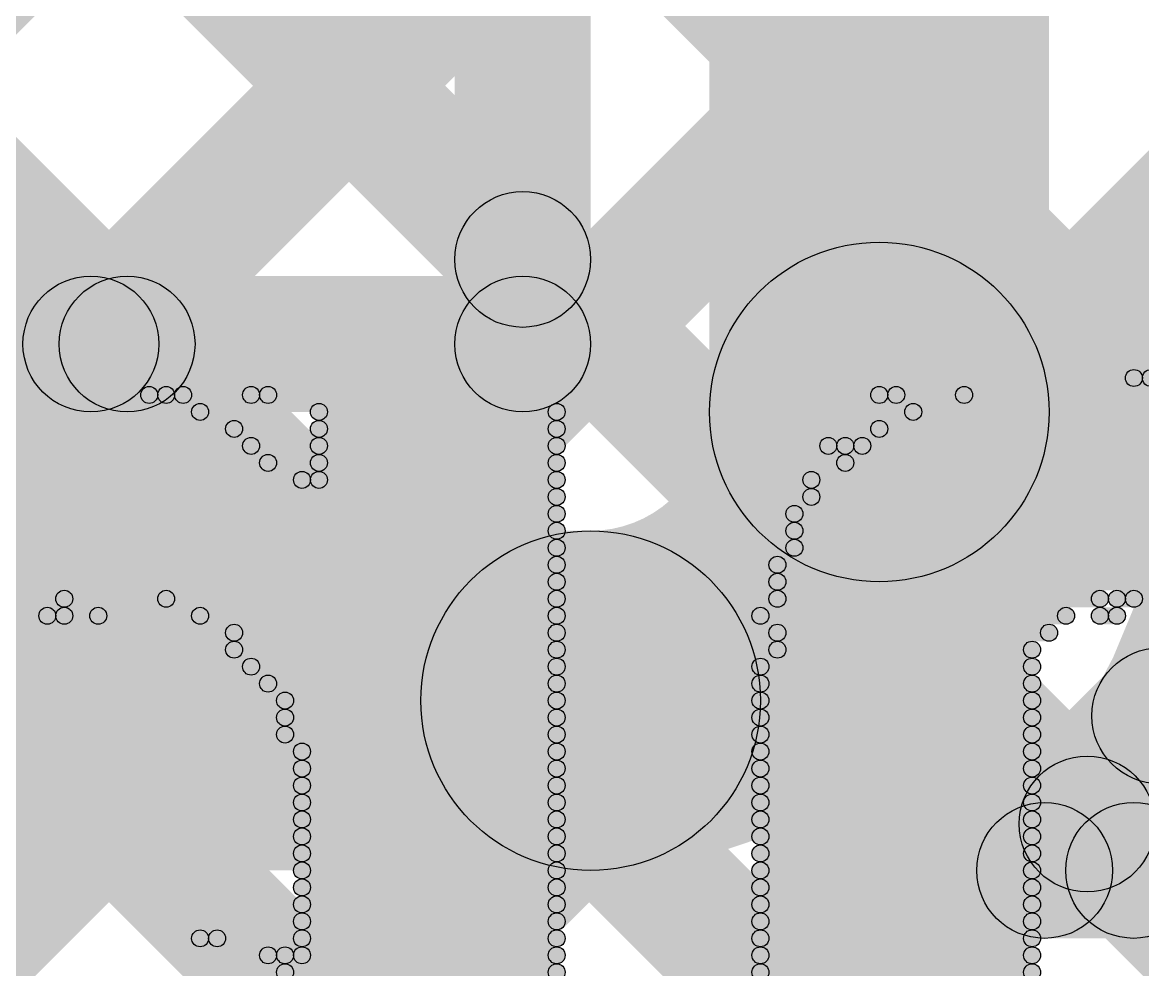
# Model space of a CAD drawing. Header units: millimetres. Extents: x 3.07 to 5.81, y 1.29 to 3.84.
# Drawn here: x 4.4355 to 4.5015, y 1.4612 to 1.5169 of the extents above; entities that cross this region are included whole.
import ezdxf

# ---------------------------------------------------------------- set-up
doc = ezdxf.new("R2010")
doc.units = ezdxf.units.MM
doc.header["$MEASUREMENT"] = 0
for name, color, linetype in [('BottomLayer', 5, 'Continuous'), ('BottomOverlay', 54, 'Continuous'), ('TopLayer', 1, 'Continuous')]:
    doc.layers.add(name, color=color, linetype=linetype)

msp = doc.modelspace()

# ---------------------------------------------------------------- hatches: boundary and pattern name
at = {"layer": 'BottomLayer'}
for points in [[(4.469, 1.498), (4.461, 1.498), (4.461, 2.797), (4.469, 2.797)], [(4.496, 1.494), (4.476, 1.494), (4.476, 2.797), (4.496, 2.797)], [(4.50535, 1.473275), (4.499693, 1.478932), (4.870172, 1.84941), (4.875828, 1.843753)], [(4.20587, 1.728172), (4.211527, 1.733828), (4.444527, 1.500828), (4.43887, 1.495172)], [(4.234154, 1.728172), (4.239811, 1.733828), (4.467828, 1.505811), (4.462172, 1.500154)], [(4.41411, 1.495172), (4.408453, 1.500828), (4.462172, 1.554547), (4.467828, 1.54889)], [(4.442394, 1.495172), (4.436737, 1.500828), (4.462172, 1.526263), (4.467828, 1.520606)], [(4.149, 1.494), (4.149, 1.502), (4.465, 1.502), (4.465, 1.494)], [(4.149, 1.467), (4.149, 1.487), (4.469, 1.487), (4.469, 1.467)], [(4.495417, 1.466909), (4.501074, 1.472565), (4.503811, 1.469828), (4.498154, 1.464172)], [(4.495739, 1.463), (4.495739, 1.471), (4.873, 1.471), (4.873, 1.463)]]:
    msp.add_hatch(color=5, dxfattribs=at).paths.add_polyline_path(points)
h = msp.add_hatch(color=5, dxfattribs=at)
edge = h.paths.add_edge_path()
edge.add_arc((4.465, 1.502983), 0.004, 0, 360)
h = msp.add_hatch(color=5, dxfattribs=at)
edge = h.paths.add_edge_path()
edge.add_arc((4.486, 1.494), 0.01, 0, 360)
h = msp.add_hatch(color=5, dxfattribs=at)
edge = h.paths.add_edge_path()
edge.add_arc((4.486, 1.494), 0.01, 0, 360)
h = msp.add_hatch(color=5, dxfattribs=at)
edge = h.paths.add_edge_path()
edge.add_arc((4.439565, 1.498), 0.004, 0, 360)
h = msp.add_hatch(color=5, dxfattribs=at)
edge = h.paths.add_edge_path()
edge.add_arc((4.441698, 1.498), 0.004, 0, 360)
h = msp.add_hatch(color=5, dxfattribs=at)
edge = h.paths.add_edge_path()
edge.add_arc((4.465, 1.498), 0.004, 0, 360)
h = msp.add_hatch(color=5, dxfattribs=at)
edge = h.paths.add_edge_path()
edge.add_arc((4.465, 1.498), 0.004, 0, 360)
h = msp.add_hatch(color=5, dxfattribs=at)
edge = h.paths.add_edge_path()
edge.add_arc((4.469, 1.477), 0.01, 0, 360)
h = msp.add_hatch(color=5, dxfattribs=at)
edge = h.paths.add_edge_path()
edge.add_arc((4.469, 1.477), 0.01, 0, 360)
h = msp.add_hatch(color=5, dxfattribs=at)
edge = h.paths.add_edge_path()
edge.add_arc((4.502522, 1.476104), 0.004, 0, 360)
h = msp.add_hatch(color=5, dxfattribs=at)
edge = h.paths.add_edge_path()
edge.add_arc((4.498246, 1.469737), 0.004, 0, 360)
h = msp.add_hatch(color=5, dxfattribs=at)
edge = h.paths.add_edge_path()
edge.add_arc((4.495739, 1.467), 0.004, 0, 360)
h = msp.add_hatch(color=5, dxfattribs=at)
edge = h.paths.add_edge_path()
edge.add_arc((4.495739, 1.467), 0.004, 0, 360)
h = msp.add_hatch(color=5, dxfattribs=at)
edge = h.paths.add_edge_path()
edge.add_arc((4.500983, 1.467), 0.004, 0, 360)
at = {"layer": 'BottomOverlay'}
h = msp.add_hatch(color=54, dxfattribs=at)
edge = h.paths.add_edge_path()
edge.add_arc((4.501, 1.496), 0.0005, 0, 360)
for points in [[(4.501, 1.4955), (4.501, 1.4965), (4.502, 1.4965), (4.502, 1.4955)], [(4.431, 1.4945), (4.431, 1.4955), (4.443, 1.4955), (4.443, 1.4945)], [(4.444, 1.4945), (4.444, 1.4955), (4.445, 1.4955), (4.445, 1.4945)], [(4.449, 1.4945), (4.449, 1.4955), (4.45, 1.4955), (4.45, 1.4945)], [(4.486, 1.4945), (4.486, 1.4955), (4.487, 1.4955), (4.487, 1.4945)], [(4.491, 1.4945), (4.491, 1.4955), (4.504, 1.4955), (4.504, 1.4945)], [(4.428, 1.4935), (4.428, 1.4945), (4.446, 1.4945), (4.446, 1.4935)], [(4.453, 1.4935), (4.453, 1.4945), (4.467, 1.4945), (4.467, 1.4935)], [(4.488, 1.4935), (4.488, 1.4945), (4.506, 1.4945), (4.506, 1.4935)], [(4.426, 1.4925), (4.426, 1.4935), (4.448, 1.4935), (4.448, 1.4925)], [(4.453, 1.4925), (4.453, 1.4935), (4.467, 1.4935), (4.467, 1.4925)], [(4.486, 1.4925), (4.486, 1.4935), (4.508, 1.4935), (4.508, 1.4925)], [(4.425, 1.4915), (4.425, 1.4925), (4.449, 1.4925), (4.449, 1.4915)], [(4.453, 1.4915), (4.453, 1.4925), (4.467, 1.4925), (4.467, 1.4915)], [(4.483, 1.4915), (4.483, 1.4925), (4.484, 1.4925), (4.484, 1.4915)], [(4.485, 1.4915), (4.485, 1.4925), (4.509, 1.4925), (4.509, 1.4915)], [(4.424, 1.4905), (4.424, 1.4915), (4.45, 1.4915), (4.45, 1.4905)], [(4.453, 1.4905), (4.453, 1.4915), (4.467, 1.4915), (4.467, 1.4905)], [(4.484, 1.4905), (4.484, 1.4915), (4.511, 1.4915), (4.511, 1.4905)], [(4.423, 1.4895), (4.423, 1.4905), (4.452, 1.4905), (4.452, 1.4895)], [(4.453, 1.4895), (4.453, 1.4905), (4.467, 1.4905), (4.467, 1.4895)], [(4.482, 1.4895), (4.482, 1.4905), (4.511, 1.4905), (4.511, 1.4895)], [(4.422, 1.4885), (4.422, 1.4895), (4.467, 1.4895), (4.467, 1.4885)], [(4.482, 1.4885), (4.482, 1.4895), (4.512, 1.4895), (4.512, 1.4885)], [(4.421, 1.4875), (4.421, 1.4885), (4.467, 1.4885), (4.467, 1.4875)], [(4.481, 1.4875), (4.481, 1.4885), (4.558, 1.4885), (4.558, 1.4875)], [(4.42, 1.4865), (4.42, 1.4875), (4.467, 1.4875), (4.467, 1.4865)], [(4.481, 1.4865), (4.481, 1.4875), (4.558, 1.4875), (4.558, 1.4865)], [(4.419, 1.4855), (4.419, 1.4865), (4.467, 1.4865), (4.467, 1.4855)], [(4.481, 1.4855), (4.481, 1.4865), (4.558, 1.4865), (4.558, 1.4855)], [(4.419, 1.4845), (4.419, 1.4855), (4.467, 1.4855), (4.467, 1.4845)], [(4.48, 1.4845), (4.48, 1.4855), (4.558, 1.4855), (4.558, 1.4845)], [(4.418, 1.4835), (4.418, 1.4845), (4.467, 1.4845), (4.467, 1.4835)], [(4.48, 1.4835), (4.48, 1.4845), (4.558, 1.4845), (4.558, 1.4835)], [(4.418, 1.4825), (4.418, 1.4835), (4.438, 1.4835), (4.438, 1.4825)], [(4.444, 1.4825), (4.444, 1.4835), (4.467, 1.4835), (4.467, 1.4825)], [(4.48, 1.4825), (4.48, 1.4835), (4.499, 1.4835), (4.499, 1.4825)], [(4.5, 1.4825), (4.5, 1.4835), (4.501, 1.4835), (4.501, 1.4825)], [(4.417, 1.4815), (4.417, 1.4825), (4.437, 1.4825), (4.437, 1.4815)], [(4.438, 1.4815), (4.438, 1.4825), (4.44, 1.4825), (4.44, 1.4815)], [(4.446, 1.4815), (4.446, 1.4825), (4.467, 1.4825), (4.467, 1.4815)], [(4.479, 1.4815), (4.479, 1.4825), (4.497, 1.4825), (4.497, 1.4815)], [(4.499, 1.4815), (4.499, 1.4825), (4.5, 1.4825), (4.5, 1.4815)], [(4.448, 1.4805), (4.448, 1.4815), (4.467, 1.4815), (4.467, 1.4805)], [(4.48, 1.4805), (4.48, 1.4815), (4.496, 1.4815), (4.496, 1.4805)], [(4.448, 1.4795), (4.448, 1.4805), (4.467, 1.4805), (4.467, 1.4795)], [(4.48, 1.4795), (4.48, 1.4805), (4.495, 1.4805), (4.495, 1.4795)], [(4.449, 1.4785), (4.449, 1.4795), (4.467, 1.4795), (4.467, 1.4785)], [(4.479, 1.4785), (4.479, 1.4795), (4.495, 1.4795), (4.495, 1.4785)], [(4.45, 1.4775), (4.45, 1.4785), (4.467, 1.4785), (4.467, 1.4775)], [(4.479, 1.4775), (4.479, 1.4785), (4.495, 1.4785), (4.495, 1.4775)], [(4.451, 1.4765), (4.451, 1.4775), (4.467, 1.4775), (4.467, 1.4765)], [(4.479, 1.4765), (4.479, 1.4775), (4.495, 1.4775), (4.495, 1.4765)], [(4.451, 1.4755), (4.451, 1.4765), (4.467, 1.4765), (4.467, 1.4755)], [(4.479, 1.4755), (4.479, 1.4765), (4.495, 1.4765), (4.495, 1.4755)], [(4.451, 1.4745), (4.451, 1.4755), (4.467, 1.4755), (4.467, 1.4745)], [(4.479, 1.4745), (4.479, 1.4755), (4.495, 1.4755), (4.495, 1.4745)], [(4.452, 1.4735), (4.452, 1.4745), (4.467, 1.4745), (4.467, 1.4735)], [(4.479, 1.4735), (4.479, 1.4745), (4.495, 1.4745), (4.495, 1.4735)], [(4.452, 1.4725), (4.452, 1.4735), (4.467, 1.4735), (4.467, 1.4725)], [(4.479, 1.4725), (4.479, 1.4735), (4.495, 1.4735), (4.495, 1.4725)], [(4.452, 1.4715), (4.452, 1.4725), (4.467, 1.4725), (4.467, 1.4715)], [(4.479, 1.4715), (4.479, 1.4725), (4.495, 1.4725), (4.495, 1.4715)], [(4.452, 1.4705), (4.452, 1.4715), (4.467, 1.4715), (4.467, 1.4705)], [(4.479, 1.4705), (4.479, 1.4715), (4.495, 1.4715), (4.495, 1.4705)], [(4.452, 1.4695), (4.452, 1.4705), (4.467, 1.4705), (4.467, 1.4695)], [(4.479, 1.4695), (4.479, 1.4705), (4.495, 1.4705), (4.495, 1.4695)], [(4.452, 1.4685), (4.452, 1.4695), (4.467, 1.4695), (4.467, 1.4685)], [(4.479, 1.4685), (4.479, 1.4695), (4.495, 1.4695), (4.495, 1.4685)], [(4.452, 1.4675), (4.452, 1.4685), (4.467, 1.4685), (4.467, 1.4675)], [(4.479, 1.4675), (4.479, 1.4685), (4.495, 1.4685), (4.495, 1.4675)], [(4.452, 1.4665), (4.452, 1.4675), (4.467, 1.4675), (4.467, 1.4665)], [(4.479, 1.4665), (4.479, 1.4675), (4.495, 1.4675), (4.495, 1.4665)], [(4.452, 1.4655), (4.452, 1.4665), (4.467, 1.4665), (4.467, 1.4655)], [(4.479, 1.4655), (4.479, 1.4665), (4.495, 1.4665), (4.495, 1.4655)], [(4.452, 1.4645), (4.452, 1.4655), (4.467, 1.4655), (4.467, 1.4645)], [(4.479, 1.4645), (4.479, 1.4655), (4.495, 1.4655), (4.495, 1.4645)], [(4.452, 1.4635), (4.452, 1.4645), (4.467, 1.4645), (4.467, 1.4635)], [(4.479, 1.4635), (4.479, 1.4645), (4.495, 1.4645), (4.495, 1.4635)], [(4.446, 1.4625), (4.446, 1.4635), (4.447, 1.4635), (4.447, 1.4625)], [(4.452, 1.4625), (4.452, 1.4635), (4.467, 1.4635), (4.467, 1.4625)], [(4.479, 1.4625), (4.479, 1.4635), (4.495, 1.4635), (4.495, 1.4625)], [(4.45, 1.4615), (4.45, 1.4625), (4.451, 1.4625), (4.451, 1.4615)], [(4.452, 1.4615), (4.452, 1.4625), (4.467, 1.4625), (4.467, 1.4615)], [(4.479, 1.4615), (4.479, 1.4625), (4.495, 1.4625), (4.495, 1.4615)], [(4.451, 1.4605), (4.451, 1.4615), (4.467, 1.4615), (4.467, 1.4605)], [(4.479, 1.4605), (4.479, 1.4615), (4.495, 1.4615), (4.495, 1.4605)]]:
    msp.add_hatch(color=54, dxfattribs=at).paths.add_polyline_path(points)
h = msp.add_hatch(color=54, dxfattribs=at)
edge = h.paths.add_edge_path()
edge.add_arc((4.502, 1.496), 0.0005, 0, 360)
h = msp.add_hatch(color=54, dxfattribs=at)
edge = h.paths.add_edge_path()
edge.add_arc((4.443, 1.495), 0.0005, 0, 360)
h = msp.add_hatch(color=54, dxfattribs=at)
edge = h.paths.add_edge_path()
edge.add_arc((4.444, 1.495), 0.0005, 0, 360)
h = msp.add_hatch(color=54, dxfattribs=at)
edge = h.paths.add_edge_path()
edge.add_arc((4.445, 1.495), 0.0005, 0, 360)
h = msp.add_hatch(color=54, dxfattribs=at)
edge = h.paths.add_edge_path()
edge.add_arc((4.449, 1.495), 0.0005, 0, 360)
h = msp.add_hatch(color=54, dxfattribs=at)
edge = h.paths.add_edge_path()
edge.add_arc((4.45, 1.495), 0.0005, 0, 360)
h = msp.add_hatch(color=54, dxfattribs=at)
edge = h.paths.add_edge_path()
edge.add_arc((4.486, 1.495), 0.0005, 0, 360)
h = msp.add_hatch(color=54, dxfattribs=at)
edge = h.paths.add_edge_path()
edge.add_arc((4.487, 1.495), 0.0005, 0, 360)
h = msp.add_hatch(color=54, dxfattribs=at)
edge = h.paths.add_edge_path()
edge.add_arc((4.491, 1.495), 0.0005, 0, 360)
h = msp.add_hatch(color=54, dxfattribs=at)
edge = h.paths.add_edge_path()
edge.add_arc((4.446, 1.494), 0.0005, 0, 360)
h = msp.add_hatch(color=54, dxfattribs=at)
edge = h.paths.add_edge_path()
edge.add_arc((4.453, 1.494), 0.0005, 0, 360)
h = msp.add_hatch(color=54, dxfattribs=at)
edge = h.paths.add_edge_path()
edge.add_arc((4.467, 1.494), 0.0005, 0, 360)
h = msp.add_hatch(color=54, dxfattribs=at)
edge = h.paths.add_edge_path()
edge.add_arc((4.488, 1.494), 0.0005, 0, 360)
h = msp.add_hatch(color=54, dxfattribs=at)
edge = h.paths.add_edge_path()
edge.add_arc((4.448, 1.493), 0.0005, 0, 360)
h = msp.add_hatch(color=54, dxfattribs=at)
edge = h.paths.add_edge_path()
edge.add_arc((4.453, 1.493), 0.0005, 0, 360)
h = msp.add_hatch(color=54, dxfattribs=at)
edge = h.paths.add_edge_path()
edge.add_arc((4.467, 1.493), 0.0005, 0, 360)
h = msp.add_hatch(color=54, dxfattribs=at)
edge = h.paths.add_edge_path()
edge.add_arc((4.486, 1.493), 0.0005, 0, 360)
h = msp.add_hatch(color=54, dxfattribs=at)
edge = h.paths.add_edge_path()
edge.add_arc((4.449, 1.492), 0.0005, 0, 360)
h = msp.add_hatch(color=54, dxfattribs=at)
edge = h.paths.add_edge_path()
edge.add_arc((4.453, 1.492), 0.0005, 0, 360)
h = msp.add_hatch(color=54, dxfattribs=at)
edge = h.paths.add_edge_path()
edge.add_arc((4.467, 1.492), 0.0005, 0, 360)
h = msp.add_hatch(color=54, dxfattribs=at)
edge = h.paths.add_edge_path()
edge.add_arc((4.483, 1.492), 0.0005, 0, 360)
h = msp.add_hatch(color=54, dxfattribs=at)
edge = h.paths.add_edge_path()
edge.add_arc((4.484, 1.492), 0.0005, 0, 360)
h = msp.add_hatch(color=54, dxfattribs=at)
edge = h.paths.add_edge_path()
edge.add_arc((4.485, 1.492), 0.0005, 0, 360)
h = msp.add_hatch(color=54, dxfattribs=at)
edge = h.paths.add_edge_path()
edge.add_arc((4.45, 1.491), 0.0005, 0, 360)
h = msp.add_hatch(color=54, dxfattribs=at)
edge = h.paths.add_edge_path()
edge.add_arc((4.453, 1.491), 0.0005, 0, 360)
h = msp.add_hatch(color=54, dxfattribs=at)
edge = h.paths.add_edge_path()
edge.add_arc((4.467, 1.491), 0.0005, 0, 360)
h = msp.add_hatch(color=54, dxfattribs=at)
edge = h.paths.add_edge_path()
edge.add_arc((4.484, 1.491), 0.0005, 0, 360)
h = msp.add_hatch(color=54, dxfattribs=at)
edge = h.paths.add_edge_path()
edge.add_arc((4.452, 1.49), 0.0005, 0, 360)
h = msp.add_hatch(color=54, dxfattribs=at)
edge = h.paths.add_edge_path()
edge.add_arc((4.453, 1.49), 0.0005, 0, 360)
h = msp.add_hatch(color=54, dxfattribs=at)
edge = h.paths.add_edge_path()
edge.add_arc((4.467, 1.49), 0.0005, 0, 360)
h = msp.add_hatch(color=54, dxfattribs=at)
edge = h.paths.add_edge_path()
edge.add_arc((4.482, 1.49), 0.0005, 0, 360)
h = msp.add_hatch(color=54, dxfattribs=at)
edge = h.paths.add_edge_path()
edge.add_arc((4.467, 1.489), 0.0005, 0, 360)
h = msp.add_hatch(color=54, dxfattribs=at)
edge = h.paths.add_edge_path()
edge.add_arc((4.482, 1.489), 0.0005, 0, 360)
h = msp.add_hatch(color=54, dxfattribs=at)
edge = h.paths.add_edge_path()
edge.add_arc((4.467, 1.488), 0.0005, 0, 360)
h = msp.add_hatch(color=54, dxfattribs=at)
edge = h.paths.add_edge_path()
edge.add_arc((4.481, 1.488), 0.0005, 0, 360)
h = msp.add_hatch(color=54, dxfattribs=at)
edge = h.paths.add_edge_path()
edge.add_arc((4.467, 1.487), 0.0005, 0, 360)
h = msp.add_hatch(color=54, dxfattribs=at)
edge = h.paths.add_edge_path()
edge.add_arc((4.481, 1.487), 0.0005, 0, 360)
h = msp.add_hatch(color=54, dxfattribs=at)
edge = h.paths.add_edge_path()
edge.add_arc((4.467, 1.486), 0.0005, 0, 360)
h = msp.add_hatch(color=54, dxfattribs=at)
edge = h.paths.add_edge_path()
edge.add_arc((4.481, 1.486), 0.0005, 0, 360)
h = msp.add_hatch(color=54, dxfattribs=at)
edge = h.paths.add_edge_path()
edge.add_arc((4.467, 1.485), 0.0005, 0, 360)
h = msp.add_hatch(color=54, dxfattribs=at)
edge = h.paths.add_edge_path()
edge.add_arc((4.48, 1.485), 0.0005, 0, 360)
h = msp.add_hatch(color=54, dxfattribs=at)
edge = h.paths.add_edge_path()
edge.add_arc((4.467, 1.484), 0.0005, 0, 360)
h = msp.add_hatch(color=54, dxfattribs=at)
edge = h.paths.add_edge_path()
edge.add_arc((4.48, 1.484), 0.0005, 0, 360)
h = msp.add_hatch(color=54, dxfattribs=at)
edge = h.paths.add_edge_path()
edge.add_arc((4.438, 1.483), 0.0005, 0, 360)
h = msp.add_hatch(color=54, dxfattribs=at)
edge = h.paths.add_edge_path()
edge.add_arc((4.444, 1.483), 0.0005, 0, 360)
h = msp.add_hatch(color=54, dxfattribs=at)
edge = h.paths.add_edge_path()
edge.add_arc((4.467, 1.483), 0.0005, 0, 360)
h = msp.add_hatch(color=54, dxfattribs=at)
edge = h.paths.add_edge_path()
edge.add_arc((4.48, 1.483), 0.0005, 0, 360)
h = msp.add_hatch(color=54, dxfattribs=at)
edge = h.paths.add_edge_path()
edge.add_arc((4.499, 1.483), 0.0005, 0, 360)
h = msp.add_hatch(color=54, dxfattribs=at)
edge = h.paths.add_edge_path()
edge.add_arc((4.5, 1.483), 0.0005, 0, 360)
h = msp.add_hatch(color=54, dxfattribs=at)
edge = h.paths.add_edge_path()
edge.add_arc((4.501, 1.483), 0.0005, 0, 360)
h = msp.add_hatch(color=54, dxfattribs=at)
edge = h.paths.add_edge_path()
edge.add_arc((4.437, 1.482), 0.0005, 0, 360)
h = msp.add_hatch(color=54, dxfattribs=at)
edge = h.paths.add_edge_path()
edge.add_arc((4.438, 1.482), 0.0005, 0, 360)
h = msp.add_hatch(color=54, dxfattribs=at)
edge = h.paths.add_edge_path()
edge.add_arc((4.44, 1.482), 0.0005, 0, 360)
h = msp.add_hatch(color=54, dxfattribs=at)
edge = h.paths.add_edge_path()
edge.add_arc((4.446, 1.482), 0.0005, 0, 360)
h = msp.add_hatch(color=54, dxfattribs=at)
edge = h.paths.add_edge_path()
edge.add_arc((4.467, 1.482), 0.0005, 0, 360)
h = msp.add_hatch(color=54, dxfattribs=at)
edge = h.paths.add_edge_path()
edge.add_arc((4.479, 1.482), 0.0005, 0, 360)
h = msp.add_hatch(color=54, dxfattribs=at)
edge = h.paths.add_edge_path()
edge.add_arc((4.497, 1.482), 0.0005, 0, 360)
h = msp.add_hatch(color=54, dxfattribs=at)
edge = h.paths.add_edge_path()
edge.add_arc((4.499, 1.482), 0.0005, 0, 360)
h = msp.add_hatch(color=54, dxfattribs=at)
edge = h.paths.add_edge_path()
edge.add_arc((4.5, 1.482), 0.0005, 0, 360)
h = msp.add_hatch(color=54, dxfattribs=at)
edge = h.paths.add_edge_path()
edge.add_arc((4.448, 1.481), 0.0005, 0, 360)
h = msp.add_hatch(color=54, dxfattribs=at)
edge = h.paths.add_edge_path()
edge.add_arc((4.467, 1.481), 0.0005, 0, 360)
h = msp.add_hatch(color=54, dxfattribs=at)
edge = h.paths.add_edge_path()
edge.add_arc((4.48, 1.481), 0.0005, 0, 360)
h = msp.add_hatch(color=54, dxfattribs=at)
edge = h.paths.add_edge_path()
edge.add_arc((4.496, 1.481), 0.0005, 0, 360)
h = msp.add_hatch(color=54, dxfattribs=at)
edge = h.paths.add_edge_path()
edge.add_arc((4.448, 1.48), 0.0005, 0, 360)
h = msp.add_hatch(color=54, dxfattribs=at)
edge = h.paths.add_edge_path()
edge.add_arc((4.467, 1.48), 0.0005, 0, 360)
h = msp.add_hatch(color=54, dxfattribs=at)
edge = h.paths.add_edge_path()
edge.add_arc((4.48, 1.48), 0.0005, 0, 360)
h = msp.add_hatch(color=54, dxfattribs=at)
edge = h.paths.add_edge_path()
edge.add_arc((4.495, 1.48), 0.0005, 0, 360)
h = msp.add_hatch(color=54, dxfattribs=at)
edge = h.paths.add_edge_path()
edge.add_arc((4.449, 1.479), 0.0005, 0, 360)
h = msp.add_hatch(color=54, dxfattribs=at)
edge = h.paths.add_edge_path()
edge.add_arc((4.467, 1.479), 0.0005, 0, 360)
h = msp.add_hatch(color=54, dxfattribs=at)
edge = h.paths.add_edge_path()
edge.add_arc((4.479, 1.479), 0.0005, 0, 360)
h = msp.add_hatch(color=54, dxfattribs=at)
edge = h.paths.add_edge_path()
edge.add_arc((4.495, 1.479), 0.0005, 0, 360)
h = msp.add_hatch(color=54, dxfattribs=at)
edge = h.paths.add_edge_path()
edge.add_arc((4.45, 1.478), 0.0005, 0, 360)
h = msp.add_hatch(color=54, dxfattribs=at)
edge = h.paths.add_edge_path()
edge.add_arc((4.467, 1.478), 0.0005, 0, 360)
h = msp.add_hatch(color=54, dxfattribs=at)
edge = h.paths.add_edge_path()
edge.add_arc((4.479, 1.478), 0.0005, 0, 360)
h = msp.add_hatch(color=54, dxfattribs=at)
edge = h.paths.add_edge_path()
edge.add_arc((4.495, 1.478), 0.0005, 0, 360)
h = msp.add_hatch(color=54, dxfattribs=at)
edge = h.paths.add_edge_path()
edge.add_arc((4.451, 1.477), 0.0005, 0, 360)
h = msp.add_hatch(color=54, dxfattribs=at)
edge = h.paths.add_edge_path()
edge.add_arc((4.467, 1.477), 0.0005, 0, 360)
h = msp.add_hatch(color=54, dxfattribs=at)
edge = h.paths.add_edge_path()
edge.add_arc((4.479, 1.477), 0.0005, 0, 360)
h = msp.add_hatch(color=54, dxfattribs=at)
edge = h.paths.add_edge_path()
edge.add_arc((4.495, 1.477), 0.0005, 0, 360)
h = msp.add_hatch(color=54, dxfattribs=at)
edge = h.paths.add_edge_path()
edge.add_arc((4.451, 1.476), 0.0005, 0, 360)
h = msp.add_hatch(color=54, dxfattribs=at)
edge = h.paths.add_edge_path()
edge.add_arc((4.467, 1.476), 0.0005, 0, 360)
h = msp.add_hatch(color=54, dxfattribs=at)
edge = h.paths.add_edge_path()
edge.add_arc((4.479, 1.476), 0.0005, 0, 360)
h = msp.add_hatch(color=54, dxfattribs=at)
edge = h.paths.add_edge_path()
edge.add_arc((4.495, 1.476), 0.0005, 0, 360)
h = msp.add_hatch(color=54, dxfattribs=at)
edge = h.paths.add_edge_path()
edge.add_arc((4.451, 1.475), 0.0005, 0, 360)
h = msp.add_hatch(color=54, dxfattribs=at)
edge = h.paths.add_edge_path()
edge.add_arc((4.467, 1.475), 0.0005, 0, 360)
h = msp.add_hatch(color=54, dxfattribs=at)
edge = h.paths.add_edge_path()
edge.add_arc((4.479, 1.475), 0.0005, 0, 360)
h = msp.add_hatch(color=54, dxfattribs=at)
edge = h.paths.add_edge_path()
edge.add_arc((4.495, 1.475), 0.0005, 0, 360)
h = msp.add_hatch(color=54, dxfattribs=at)
edge = h.paths.add_edge_path()
edge.add_arc((4.452, 1.474), 0.0005, 0, 360)
h = msp.add_hatch(color=54, dxfattribs=at)
edge = h.paths.add_edge_path()
edge.add_arc((4.467, 1.474), 0.0005, 0, 360)
h = msp.add_hatch(color=54, dxfattribs=at)
edge = h.paths.add_edge_path()
edge.add_arc((4.479, 1.474), 0.0005, 0, 360)
h = msp.add_hatch(color=54, dxfattribs=at)
edge = h.paths.add_edge_path()
edge.add_arc((4.495, 1.474), 0.0005, 0, 360)
h = msp.add_hatch(color=54, dxfattribs=at)
edge = h.paths.add_edge_path()
edge.add_arc((4.452, 1.473), 0.0005, 0, 360)
h = msp.add_hatch(color=54, dxfattribs=at)
edge = h.paths.add_edge_path()
edge.add_arc((4.467, 1.473), 0.0005, 0, 360)
h = msp.add_hatch(color=54, dxfattribs=at)
edge = h.paths.add_edge_path()
edge.add_arc((4.479, 1.473), 0.0005, 0, 360)
h = msp.add_hatch(color=54, dxfattribs=at)
edge = h.paths.add_edge_path()
edge.add_arc((4.495, 1.473), 0.0005, 0, 360)
h = msp.add_hatch(color=54, dxfattribs=at)
edge = h.paths.add_edge_path()
edge.add_arc((4.452, 1.472), 0.0005, 0, 360)
h = msp.add_hatch(color=54, dxfattribs=at)
edge = h.paths.add_edge_path()
edge.add_arc((4.467, 1.472), 0.0005, 0, 360)
h = msp.add_hatch(color=54, dxfattribs=at)
edge = h.paths.add_edge_path()
edge.add_arc((4.479, 1.472), 0.0005, 0, 360)
h = msp.add_hatch(color=54, dxfattribs=at)
edge = h.paths.add_edge_path()
edge.add_arc((4.495, 1.472), 0.0005, 0, 360)
h = msp.add_hatch(color=54, dxfattribs=at)
edge = h.paths.add_edge_path()
edge.add_arc((4.452, 1.471), 0.0005, 0, 360)
h = msp.add_hatch(color=54, dxfattribs=at)
edge = h.paths.add_edge_path()
edge.add_arc((4.467, 1.471), 0.0005, 0, 360)
h = msp.add_hatch(color=54, dxfattribs=at)
edge = h.paths.add_edge_path()
edge.add_arc((4.479, 1.471), 0.0005, 0, 360)
h = msp.add_hatch(color=54, dxfattribs=at)
edge = h.paths.add_edge_path()
edge.add_arc((4.495, 1.471), 0.0005, 0, 360)
h = msp.add_hatch(color=54, dxfattribs=at)
edge = h.paths.add_edge_path()
edge.add_arc((4.452, 1.47), 0.0005, 0, 360)
h = msp.add_hatch(color=54, dxfattribs=at)
edge = h.paths.add_edge_path()
edge.add_arc((4.467, 1.47), 0.0005, 0, 360)
h = msp.add_hatch(color=54, dxfattribs=at)
edge = h.paths.add_edge_path()
edge.add_arc((4.479, 1.47), 0.0005, 0, 360)
h = msp.add_hatch(color=54, dxfattribs=at)
edge = h.paths.add_edge_path()
edge.add_arc((4.495, 1.47), 0.0005, 0, 360)
h = msp.add_hatch(color=54, dxfattribs=at)
edge = h.paths.add_edge_path()
edge.add_arc((4.452, 1.469), 0.0005, 0, 360)
h = msp.add_hatch(color=54, dxfattribs=at)
edge = h.paths.add_edge_path()
edge.add_arc((4.467, 1.469), 0.0005, 0, 360)
h = msp.add_hatch(color=54, dxfattribs=at)
edge = h.paths.add_edge_path()
edge.add_arc((4.479, 1.469), 0.0005, 0, 360)
h = msp.add_hatch(color=54, dxfattribs=at)
edge = h.paths.add_edge_path()
edge.add_arc((4.495, 1.469), 0.0005, 0, 360)
h = msp.add_hatch(color=54, dxfattribs=at)
edge = h.paths.add_edge_path()
edge.add_arc((4.452, 1.468), 0.0005, 0, 360)
h = msp.add_hatch(color=54, dxfattribs=at)
edge = h.paths.add_edge_path()
edge.add_arc((4.467, 1.468), 0.0005, 0, 360)
h = msp.add_hatch(color=54, dxfattribs=at)
edge = h.paths.add_edge_path()
edge.add_arc((4.479, 1.468), 0.0005, 0, 360)
h = msp.add_hatch(color=54, dxfattribs=at)
edge = h.paths.add_edge_path()
edge.add_arc((4.495, 1.468), 0.0005, 0, 360)
h = msp.add_hatch(color=54, dxfattribs=at)
edge = h.paths.add_edge_path()
edge.add_arc((4.452, 1.467), 0.0005, 0, 360)
h = msp.add_hatch(color=54, dxfattribs=at)
edge = h.paths.add_edge_path()
edge.add_arc((4.467, 1.467), 0.0005, 0, 360)
h = msp.add_hatch(color=54, dxfattribs=at)
edge = h.paths.add_edge_path()
edge.add_arc((4.479, 1.467), 0.0005, 0, 360)
h = msp.add_hatch(color=54, dxfattribs=at)
edge = h.paths.add_edge_path()
edge.add_arc((4.495, 1.467), 0.0005, 0, 360)
h = msp.add_hatch(color=54, dxfattribs=at)
edge = h.paths.add_edge_path()
edge.add_arc((4.452, 1.466), 0.0005, 0, 360)
h = msp.add_hatch(color=54, dxfattribs=at)
edge = h.paths.add_edge_path()
edge.add_arc((4.467, 1.466), 0.0005, 0, 360)
h = msp.add_hatch(color=54, dxfattribs=at)
edge = h.paths.add_edge_path()
edge.add_arc((4.479, 1.466), 0.0005, 0, 360)
h = msp.add_hatch(color=54, dxfattribs=at)
edge = h.paths.add_edge_path()
edge.add_arc((4.495, 1.466), 0.0005, 0, 360)
h = msp.add_hatch(color=54, dxfattribs=at)
edge = h.paths.add_edge_path()
edge.add_arc((4.452, 1.465), 0.0005, 0, 360)
h = msp.add_hatch(color=54, dxfattribs=at)
edge = h.paths.add_edge_path()
edge.add_arc((4.467, 1.465), 0.0005, 0, 360)
h = msp.add_hatch(color=54, dxfattribs=at)
edge = h.paths.add_edge_path()
edge.add_arc((4.479, 1.465), 0.0005, 0, 360)
h = msp.add_hatch(color=54, dxfattribs=at)
edge = h.paths.add_edge_path()
edge.add_arc((4.495, 1.465), 0.0005, 0, 360)
h = msp.add_hatch(color=54, dxfattribs=at)
edge = h.paths.add_edge_path()
edge.add_arc((4.452, 1.464), 0.0005, 0, 360)
h = msp.add_hatch(color=54, dxfattribs=at)
edge = h.paths.add_edge_path()
edge.add_arc((4.467, 1.464), 0.0005, 0, 360)
h = msp.add_hatch(color=54, dxfattribs=at)
edge = h.paths.add_edge_path()
edge.add_arc((4.479, 1.464), 0.0005, 0, 360)
h = msp.add_hatch(color=54, dxfattribs=at)
edge = h.paths.add_edge_path()
edge.add_arc((4.495, 1.464), 0.0005, 0, 360)
h = msp.add_hatch(color=54, dxfattribs=at)
edge = h.paths.add_edge_path()
edge.add_arc((4.446, 1.463), 0.0005, 0, 360)
h = msp.add_hatch(color=54, dxfattribs=at)
edge = h.paths.add_edge_path()
edge.add_arc((4.447, 1.463), 0.0005, 0, 360)
h = msp.add_hatch(color=54, dxfattribs=at)
edge = h.paths.add_edge_path()
edge.add_arc((4.452, 1.463), 0.0005, 0, 360)
h = msp.add_hatch(color=54, dxfattribs=at)
edge = h.paths.add_edge_path()
edge.add_arc((4.467, 1.463), 0.0005, 0, 360)
h = msp.add_hatch(color=54, dxfattribs=at)
edge = h.paths.add_edge_path()
edge.add_arc((4.479, 1.463), 0.0005, 0, 360)
h = msp.add_hatch(color=54, dxfattribs=at)
edge = h.paths.add_edge_path()
edge.add_arc((4.495, 1.463), 0.0005, 0, 360)
h = msp.add_hatch(color=54, dxfattribs=at)
edge = h.paths.add_edge_path()
edge.add_arc((4.45, 1.462), 0.0005, 0, 360)
h = msp.add_hatch(color=54, dxfattribs=at)
edge = h.paths.add_edge_path()
edge.add_arc((4.451, 1.462), 0.0005, 0, 360)
h = msp.add_hatch(color=54, dxfattribs=at)
edge = h.paths.add_edge_path()
edge.add_arc((4.452, 1.462), 0.0005, 0, 360)
h = msp.add_hatch(color=54, dxfattribs=at)
edge = h.paths.add_edge_path()
edge.add_arc((4.467, 1.462), 0.0005, 0, 360)
h = msp.add_hatch(color=54, dxfattribs=at)
edge = h.paths.add_edge_path()
edge.add_arc((4.479, 1.462), 0.0005, 0, 360)
h = msp.add_hatch(color=54, dxfattribs=at)
edge = h.paths.add_edge_path()
edge.add_arc((4.495, 1.462), 0.0005, 0, 360)
h = msp.add_hatch(color=54, dxfattribs=at)
edge = h.paths.add_edge_path()
edge.add_arc((4.451, 1.461), 0.0005, 0, 360)
h = msp.add_hatch(color=54, dxfattribs=at)
edge = h.paths.add_edge_path()
edge.add_arc((4.467, 1.461), 0.0005, 0, 360)
h = msp.add_hatch(color=54, dxfattribs=at)
edge = h.paths.add_edge_path()
edge.add_arc((4.479, 1.461), 0.0005, 0, 360)
h = msp.add_hatch(color=54, dxfattribs=at)
edge = h.paths.add_edge_path()
edge.add_arc((4.495, 1.461), 0.0005, 0, 360)
at = {"layer": 'TopLayer'}
for points in [[(4.402247, 1.370172), (4.39659, 1.375828), (4.94859, 1.927828), (4.954247, 1.922172)], [(4.28911, 1.370172), (4.283453, 1.375828), (4.713453, 1.805828), (4.71911, 1.800172)], [(4.317394, 1.370172), (4.311737, 1.375828), (4.741737, 1.805828), (4.747394, 1.800172)], [(4.345678, 1.370172), (4.340021, 1.375828), (4.770021, 1.805828), (4.775678, 1.800172)], [(4.373962, 1.370172), (4.368306, 1.375828), (4.798854, 1.806377), (4.804511, 1.80072)], [(4.236172, 1.754439), (4.241828, 1.760095), (4.626095, 1.375828), (4.620439, 1.370172)], [(4.236172, 1.726154), (4.241828, 1.731811), (4.597811, 1.375828), (4.592154, 1.370172)], [(4.236172, 1.69787), (4.241828, 1.703527), (4.569527, 1.375828), (4.56387, 1.370172)], [(4.236172, 1.669586), (4.241828, 1.675243), (4.541243, 1.375828), (4.535586, 1.370172)]]:
    msp.add_hatch(color=1, dxfattribs=at).paths.add_polyline_path(points)

# ---------------------------------------------------------------- linework, layer by layer
at = {"layer": 'BottomLayer'}
for points, const_width in [([(4.486, 1.494, -0.414214), (4.469, 1.477)], 0.02), ([(4.507, 1.494, -0.200173), (4.495739, 1.467)], 0.008)]:
    msp.add_lwpolyline(points, format="xyb", dxfattribs=dict(at, const_width=const_width))
for centre, radius in [((4.465, 1.502983), 0.004), ((4.486, 1.494), 0.01), ((4.486, 1.494), 0.01), ((4.439565, 1.498), 0.004), ((4.441698, 1.498), 0.004), ((4.465, 1.498), 0.004), ((4.465, 1.498), 0.004), ((4.469, 1.477), 0.01), ((4.469, 1.477), 0.01), ((4.502522, 1.476104), 0.004), ((4.498246, 1.469737), 0.004), ((4.495739, 1.467), 0.004), ((4.495739, 1.467), 0.004), ((4.500983, 1.467), 0.004)]:
    msp.add_circle(centre, radius, dxfattribs=at)
at = {"layer": 'BottomOverlay'}
for centre in [(4.501, 1.496), (4.502, 1.496), (4.443, 1.495), (4.444, 1.495), (4.445, 1.495), (4.449, 1.495), (4.45, 1.495), (4.486, 1.495), (4.487, 1.495), (4.491, 1.495), (4.446, 1.494), (4.453, 1.494), (4.467, 1.494), (4.488, 1.494), (4.448, 1.493), (4.453, 1.493), (4.467, 1.493), (4.486, 1.493), (4.449, 1.492), (4.453, 1.492), (4.467, 1.492), (4.483, 1.492), (4.484, 1.492), (4.485, 1.492), (4.45, 1.491), (4.453, 1.491), (4.467, 1.491), (4.484, 1.491), (4.452, 1.49), (4.453, 1.49), (4.467, 1.49), (4.482, 1.49), (4.467, 1.489), (4.482, 1.489), (4.467, 1.488), (4.481, 1.488), (4.467, 1.487), (4.481, 1.487), (4.467, 1.486), (4.481, 1.486), (4.467, 1.485), (4.48, 1.485), (4.467, 1.484), (4.48, 1.484), (4.438, 1.483), (4.444, 1.483), (4.467, 1.483), (4.48, 1.483), (4.499, 1.483), (4.5, 1.483), (4.501, 1.483), (4.437, 1.482), (4.438, 1.482), (4.44, 1.482), (4.446, 1.482), (4.467, 1.482), (4.479, 1.482), (4.497, 1.482), (4.499, 1.482), (4.5, 1.482), (4.448, 1.481), (4.467, 1.481), (4.48, 1.481), (4.496, 1.481), (4.448, 1.48), (4.467, 1.48), (4.48, 1.48), (4.495, 1.48), (4.449, 1.479), (4.467, 1.479), (4.479, 1.479), (4.495, 1.479), (4.45, 1.478), (4.467, 1.478), (4.479, 1.478), (4.495, 1.478), (4.451, 1.477), (4.467, 1.477), (4.479, 1.477), (4.495, 1.477), (4.451, 1.476), (4.467, 1.476), (4.479, 1.476), (4.495, 1.476), (4.451, 1.475), (4.467, 1.475), (4.479, 1.475), (4.495, 1.475), (4.452, 1.474), (4.467, 1.474), (4.479, 1.474), (4.495, 1.474), (4.452, 1.473), (4.467, 1.473), (4.479, 1.473), (4.495, 1.473), (4.452, 1.472), (4.467, 1.472), (4.479, 1.472), (4.495, 1.472), (4.452, 1.471), (4.467, 1.471), (4.479, 1.471), (4.495, 1.471), (4.452, 1.47), (4.467, 1.47), (4.479, 1.47), (4.495, 1.47), (4.452, 1.469), (4.467, 1.469), (4.479, 1.469), (4.495, 1.469), (4.452, 1.468), (4.467, 1.468), (4.479, 1.468), (4.495, 1.468), (4.452, 1.467), (4.467, 1.467), (4.479, 1.467), (4.495, 1.467), (4.452, 1.466), (4.467, 1.466), (4.479, 1.466), (4.495, 1.466), (4.452, 1.465), (4.467, 1.465), (4.479, 1.465), (4.495, 1.465), (4.452, 1.464), (4.467, 1.464), (4.479, 1.464), (4.495, 1.464), (4.446, 1.463), (4.447, 1.463), (4.452, 1.463), (4.467, 1.463), (4.479, 1.463), (4.495, 1.463), (4.45, 1.462), (4.451, 1.462), (4.452, 1.462), (4.467, 1.462), (4.479, 1.462), (4.495, 1.462), (4.451, 1.461), (4.467, 1.461), (4.479, 1.461), (4.495, 1.461)]:
    msp.add_circle(centre, 0.0005, dxfattribs=at)

doc.saveas('drawing.dxf')
